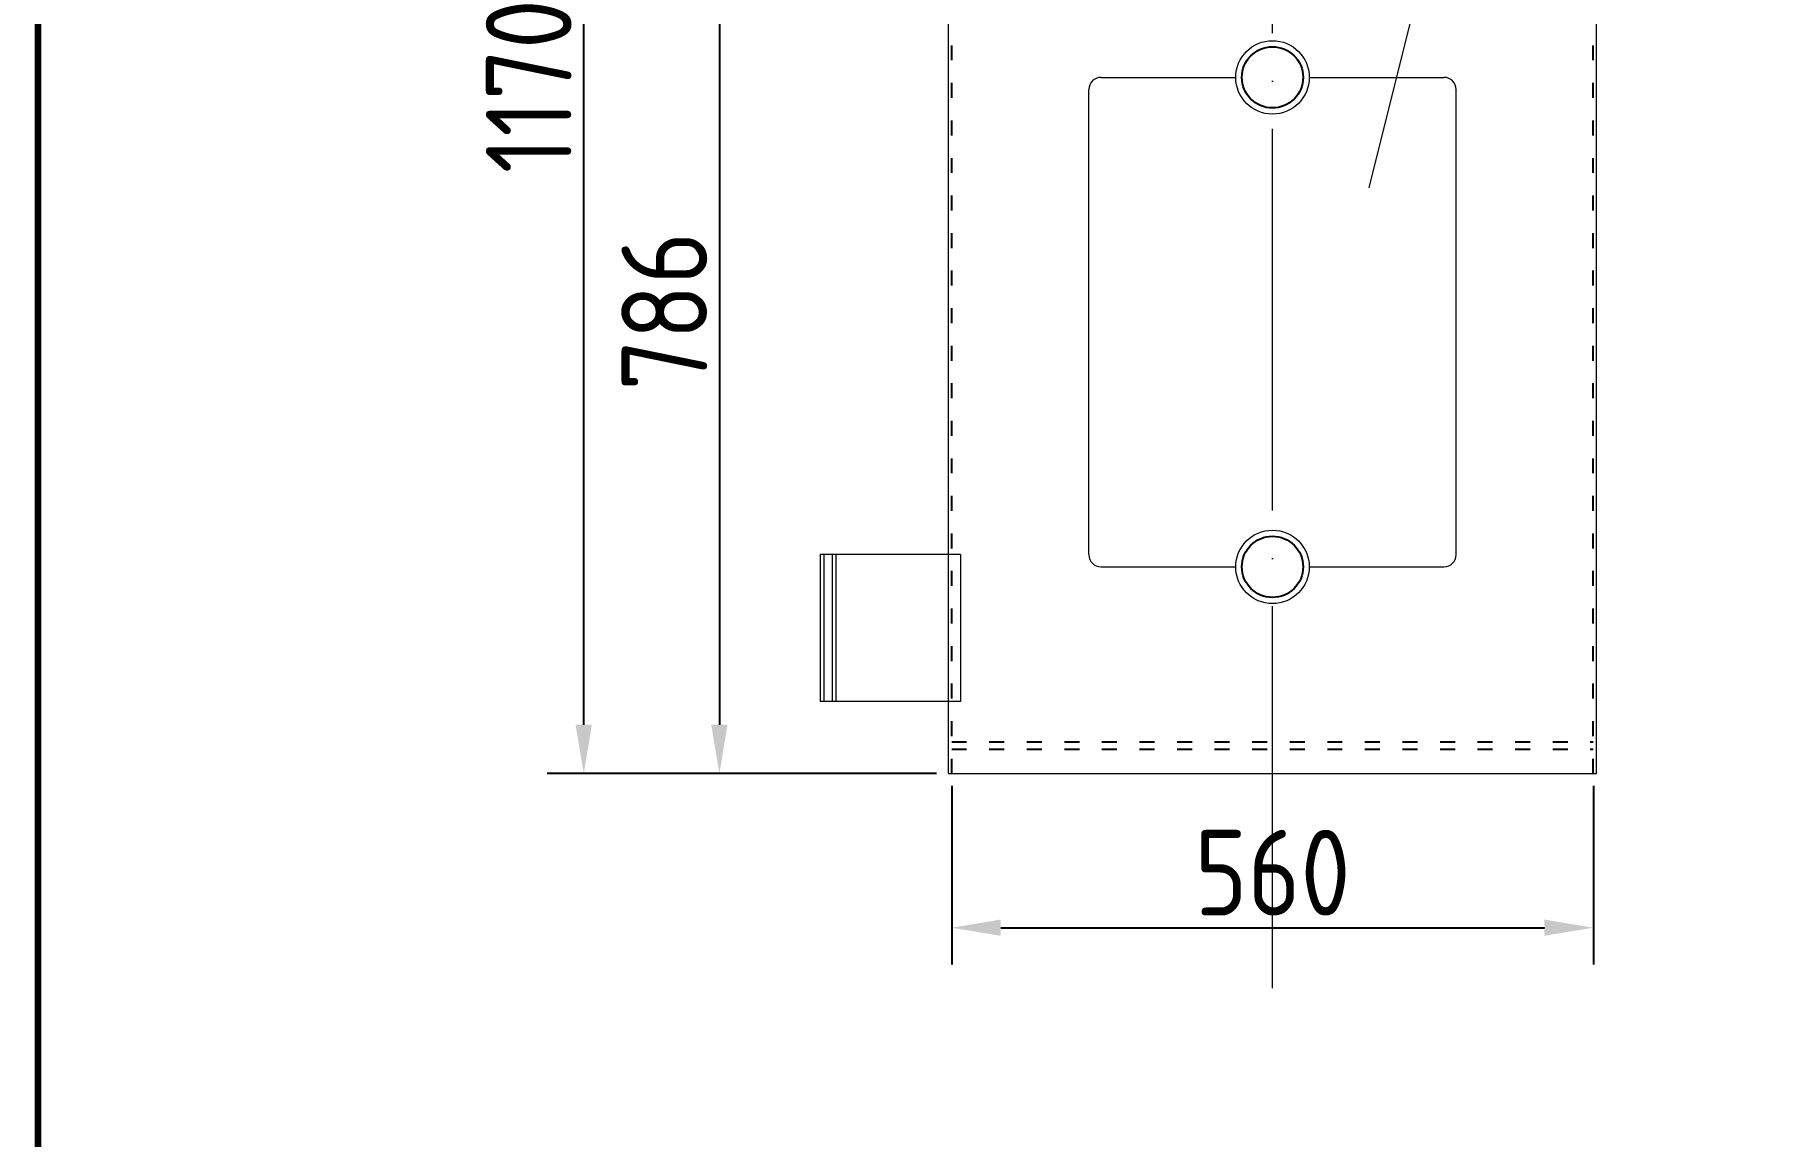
# Model space of a CAD drawing. Header units: millimetres. Extents: x 89051 to 218395, y -330386 to -125649.
# Drawn here: x 97351 to 98762, y -133770 to -132870 of the extents above; entities that cross this region are included whole.
import ezdxf

# ---------------------------------------------------------------- set-up
doc = ezdxf.new("R2010")
doc.units = ezdxf.units.MM
doc.header["$LTSCALE"] = 13
for name, pattern in [('1 实线', [0]), ('ACAD_ISO02W100', [15, 12, -3]), ('ACAD_ISO03W100', [1.18, 0.47, -0.71]), ('ACAD_ISO04W100', [30, 24, -3, 0, -3]), ('CENTER', [50.8, 31.75, -6.35, 6.35, -6.35])]:
    doc.linetypes.add(name, pattern=pattern)
doc.layers.get('0').update_dxf_attribs({"color": 1, "linetype": 'CENTER'})
doc.layers.add('1', color=4, linetype='Continuous')
doc.layers.add('粗实线', color=4, linetype='Continuous')
doc.layers.add('标注、文本', color=3, linetype='Continuous', lineweight=25)
doc.layers.add('铁心', color=3, linetype='Continuous', lineweight=0)
doc.styles.get("Standard").update_dxf_attribs({"font": 'gbenor.shx', "bigfont": 'gbcbig.shx'})
doc.dimstyles.new('1-15', dxfattribs={"dimscale": 20, "dimtxt": 3.5, "dimasz": 2, "dimexe": 1.5, "dimexo": 0.5, "dimgap": 0.5, "dimtad": 1, "dimtoh": 1, "dimdec": 1, "dimdsep": 46, "dimtxsty": 'Standard', "dimcen": 2.5, "dimclrd": 3, "dimclre": 3, "dimclrt": 3, "dimadec": 0, "dimazin": 2, "dimtfac": 1, "dimtdec": 1, "dimtmove": 0, "dimatfit": 2, "dimfxl": 1, "dimarcsym": 0})

# ---------------------------------------------------------------- blocks, each defined once
blk = doc.blocks.new('*D584')
at = {"layer": 'Defpoints', "color": 0, "transparency": 16777216}
for p in [(97799.2, -132350.4), (98326.2, -132350.4), (98097.2, -133474)]:
    blk.add_point(p, dxfattribs=at)
at = {"layer": '标注、文本', "color": 3, "lineweight": -2, "transparency": 16777216}
for p, q in [((98316.2, -132350.4), (97769.2, -132350.4)), ((97799.2, -133434), (97799.2, -132390.4)), ((98087.2, -133474), (97769.2, -133474))]:
    blk.add_line(p, q, dxfattribs=at)
at = {"layer": '标注、文本', "color": 3, "transparency": 16777216}
for points in [[(97792.5, -132390.4), (97805.8, -132390.4), (97799.2, -132350.4)], [(97792.5, -133434), (97805.8, -133434), (97799.2, -133474)]]:
    blk.add_solid(points, dxfattribs=at)
at = {"layer": '标注、文本', "color": 3, "transparency": 16777216, "insert": (97754.2, -132912.2), "char_height": 70, "attachment_point": 5, "rotation": 90}
blk.add_mtext('1170', dxfattribs=at)
blk = doc.blocks.new('*D560')
at = {"layer": 'Defpoints', "color": 0, "transparency": 16777216}
for p in [(98099.7, -133474), (98623.7, -133474), (98623.7, -133599.9)]:
    blk.add_point(p, dxfattribs=at)
at = {"layer": '标注、文本', "color": 3, "lineweight": -2, "transparency": 16777216}
for p, q in [((98099.7, -133484), (98099.7, -133629.9)), ((98623.7, -133484), (98623.7, -133629.9)), ((98139.7, -133599.9), (98583.7, -133599.9))]:
    blk.add_line(p, q, dxfattribs=at)
at = {"layer": '标注、文本', "color": 3, "transparency": 16777216}
for points in [[(98139.7, -133593.2), (98139.7, -133606.5), (98099.7, -133599.9)], [(98583.7, -133593.2), (98583.7, -133606.5), (98623.7, -133599.9)]]:
    blk.add_solid(points, dxfattribs=at)
at = {"layer": '标注、文本', "color": 3, "transparency": 16777216, "insert": (98361.7, -133554.9), "char_height": 70, "attachment_point": 5}
blk.add_mtext('560', dxfattribs=at)
blk = doc.blocks.new('*D585')
at = {"layer": 'Defpoints', "color": 0, "transparency": 16777216}
for p in [(98097.2, -132718), (97910, -133474), (98097.2, -133474)]:
    blk.add_point(p, dxfattribs=at)
at = {"layer": '标注、文本', "color": 3, "lineweight": -2, "transparency": 16777216}
for p, q in [((98087.2, -132718), (97880, -132718)), ((97910, -132758), (97910, -133434)), ((98087.2, -133474), (97880, -133474))]:
    blk.add_line(p, q, dxfattribs=at)
at = {"layer": '标注、文本', "color": 3, "transparency": 16777216}
for points in [[(97903.3, -132758), (97916.6, -132758), (97910, -132718)], [(97903.3, -133434), (97916.6, -133434), (97910, -133474)]]:
    blk.add_solid(points, dxfattribs=at)
at = {"layer": '标注、文本', "color": 3, "transparency": 16777216, "insert": (97865, -133096), "char_height": 70, "attachment_point": 5, "rotation": 90}
blk.add_mtext('786', dxfattribs=at)

msp = doc.modelspace()

# ---------------------------------------------------------------- linework, layer by layer
at = {"color": 7, "linetype": '1 实线', "lineweight": 0}
for p, q in [((98097.17, -133473.99), (98097.17, -132744.85)), ((98626.17, -133473.99), (98626.17, -132744.85)), ((98221.67, -132905), (98331.67, -132905)), ((98391.67, -132905), (98501.67, -132905)), ((98211.67, -133295), (98211.67, -132915)), ((98511.67, -133295), (98511.67, -132915)), ((98106.95, -133294.98), (97992.25, -133294.98)), ((97992.25, -133294.98), (97992.25, -133414.98)), ((98106.95, -133294.98), (98106.95, -133414.98)), ((98221.67, -133305), (98331.67, -133305)), ((98391.67, -133305), (98501.67, -133305)), ((98106.95, -133414.98), (97992.25, -133414.98)), ((98097.17, -133473.99), (98626.17, -133473.99))]:
    msp.add_line(p, q, dxfattribs=at)
for centre in [(98361.67, -132905), (98361.67, -133305)]:
    msp.add_circle(centre, 30, dxfattribs=at)
for centre, start, end in [((98221.67, -132915), 90, 180), ((98501.67, -132915), 0, 90), ((98221.67, -133295), 180, 270), ((98501.67, -133295), 270, 0)]:
    msp.add_arc(centre, 10, start, end, dxfattribs=at)
at = {"layer": '1', "color": 0, "lineweight": 40, "const_width": 5.53}
msp.add_lwpolyline([(97353.44, -135980.8), (103415.73, -135980.8), (103415.73, -131623.54), (97353.44, -131623.54), (97353.44, -135980.8)], dxfattribs=at)
at = {"layer": '标注、文本', "color": 1, "linetype": 'ACAD_ISO04W100', "lineweight": 15}
msp.add_line((98361.67, -133649.17), (98361.67, -132607.51), dxfattribs=at)
at = {"layer": '标注、文本', "color": 2, "linetype": 'ACAD_ISO02W100', "lineweight": 13}
for p, q in [((97995.25, -133294.98), (97995.25, -133414.98)), ((98001.95, -133294.98), (98001.95, -133414.98)), ((98004.95, -133294.98), (98004.95, -133414.98))]:
    msp.add_line(p, q, dxfattribs=at)
at = {"layer": '标注、文本'}
for centre in [(98361.67, -132905), (98361.67, -133305)]:
    msp.add_circle(centre, 25, dxfattribs=at)
at = {"layer": '粗实线', "color": 2, "linetype": 'ACAD_ISO03W100', "ltscale": 2}
for p, q in [((98099.67, -133473.99), (98099.67, -132744.85)), ((98623.67, -133473.99), (98623.67, -132744.85)), ((98099.67, -133447.99), (98623.67, -133447.99)), ((98099.67, -133453.99), (98623.67, -133453.99))]:
    msp.add_line(p, q, dxfattribs=at)
at = {"layer": '铁心'}
msp.add_lwpolyline([(98440.61, -132995.21), (98669.09, -132080.48), (98669.09, -132080.48)], dxfattribs=at)

# ---------------------------------------------------------------- dimensions: what is measured, and where the dimension line sits
at = {"layer": '标注、文本'}
for base, p1, p2, text, picture, middle in [((97799.17, -132350.35), (98097.17, -133473.99), (98326.22, -132350.35), '1170', '*D584', (97754.17, -132912.17)), ((97909.98, -133473.99), (98097.17, -132717.98), (98097.17, -133473.99), '786', '*D585', (97864.98, -133095.98))]:
    dim = msp.add_linear_dim(base=base, p1=p1, p2=p2, angle=90, text=text, dimstyle='1-15', dxfattribs=at)
    dim.commit()
    dim.dimension.update_dxf_attribs({"geometry": picture, "text_midpoint": middle})
dim = msp.add_linear_dim(base=(98623.67, -133599.86), p1=(98099.67, -133473.99), p2=(98623.67, -133473.99), text='560', dimstyle='1-15', dxfattribs=at)
dim.commit()
dim.dimension.update_dxf_attribs({"geometry": '*D560', "text_midpoint": (98361.67, -133554.86)})

doc.saveas('drawing.dxf')
